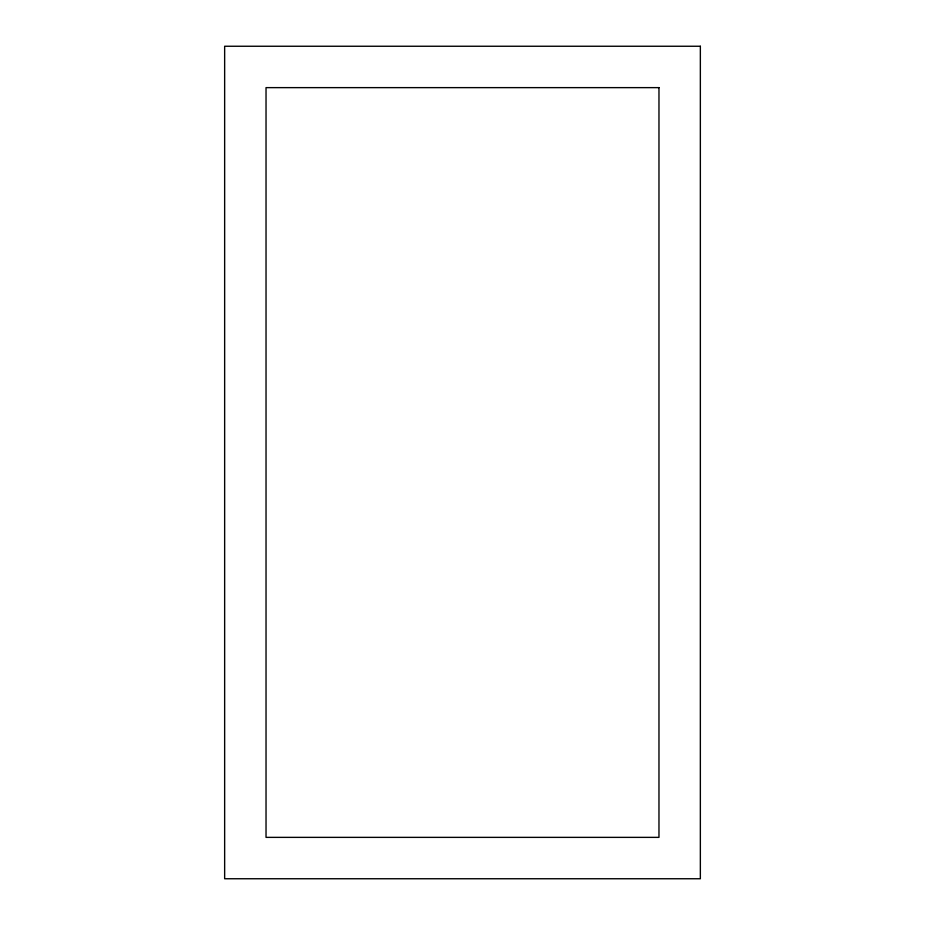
<?xml version="1.0" encoding="UTF-8"?>
<svg xmlns="http://www.w3.org/2000/svg" width="925" height="925" viewBox="0 0 925 925"><rect width="100%" height="100%" fill="white"/><g stroke="black" fill="none" stroke-linecap="round" stroke-linejoin="round"><path stroke-width="1.39" d="M700.352 46.25L224.648 46.25L224.648 878.75L700.352 878.75L700.352 46.25M658.97 87.632L266.03 87.632L266.03 837.368L658.97 837.368L658.97 87.632"/></g></svg>
